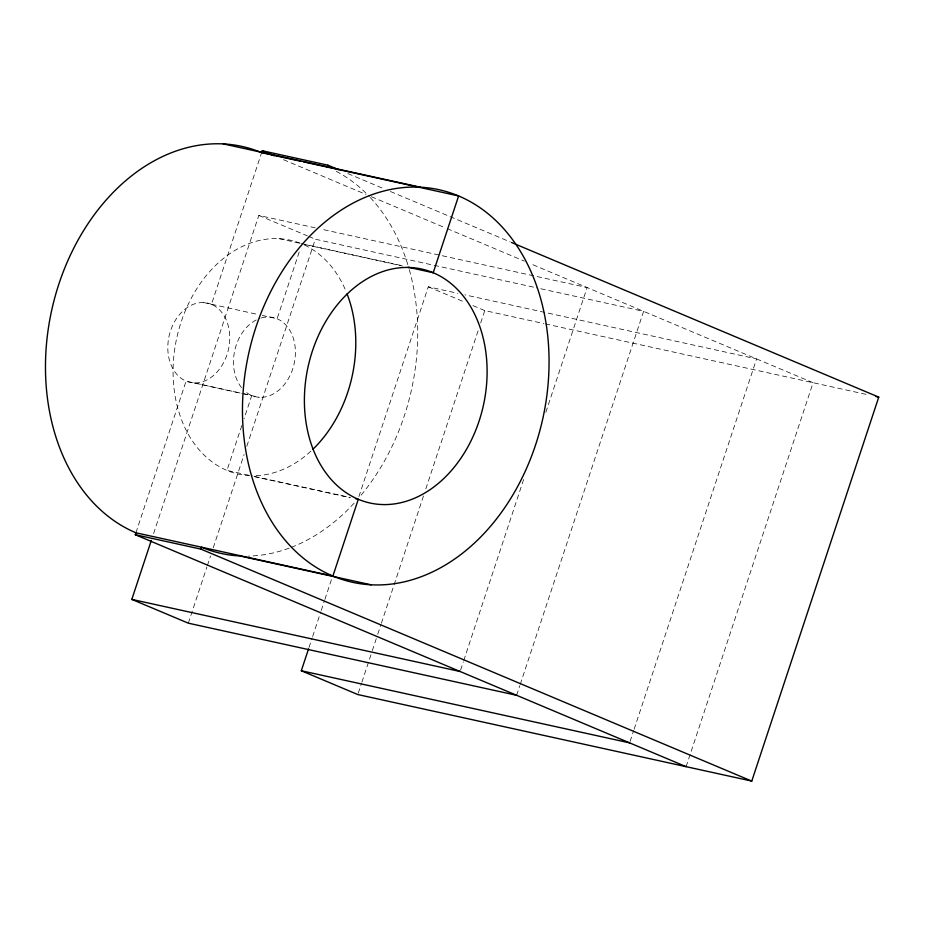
<?xml version="1.0" encoding="UTF-8"?>
<svg xmlns="http://www.w3.org/2000/svg" width="925" height="925" viewBox="0 0 925 925"><rect width="100%" height="100%" fill="white"/><g stroke="black" fill="none" stroke-linecap="round" stroke-linejoin="round"><path stroke-width="0.69" stroke-dasharray="4.62 3.47" d="M135.917 532.788L186.075 381.123L251.739 395.553L244.084 418.69M211.467 304.337A40.607 30.433 -77.6 0 0 167.957 351.627A40.607 30.433 -77.6 0 0 216.889 372.232A40.607 30.433 -77.6 0 0 211.467 304.337L261.625 152.671M153.585 533.563L258.803 215.433L315.159 227.816M241.83 425.5L226.972 470.42L249.322 475.334M299.191 252.051L277.13 318.755L259.613 314.835M188.307 623.173L206.911 566.956M207.362 565.58L210.53 555.983M213.259 547.762L244.096 454.51M246.813 446.278L315.298 239.217L535.101 287.502M309.008 647.442L312.188 637.845M312.638 636.481L320.802 611.795M321.252 610.419L324.432 600.822M324.883 599.446L332.144 577.512M358.9 496.609L428.287 286.808L457.875 293.306M358.252 693.172L361.421 683.575M361.883 682.211L371.862 652.044M372.312 650.668L377.296 635.579M377.747 634.215L380.927 624.618M381.377 623.242L423.558 495.719M425.824 488.863L478.884 328.421M480.699 322.929L484.781 310.592L543.958 323.588M460.581 670.128L463.298 661.907M463.76 660.531L524.07 478.156M545.842 412.33L587.109 287.548L320.802 229.053M516.624 695.299L519.792 685.691M520.255 684.327L643.603 311.343L536.512 287.814M630.064 741.503L633.694 730.53M634.145 729.166L756.592 358.923L464.917 294.855M686.107 766.663L813.087 382.707L529.69 263.371M279.049 238.662L300.001 243.263M301.4 243.576L403.381 265.972M304.683 244.501L402.479 265.984M545.368 323.9L868.968 394.987M203.72 302.567L258.214 314.535M193.811 382.892L241.321 393.333M242.708 393.634L259.474 397.322M254.918 476.56L349.916 497.43M254.005 476.56L350.402 497.743M347.881 173.576L383.806 188.712M390.454 191.51L510.207 241.934M283.547 159.713L366.034 194.458M371.364 196.701L445.873 228.07M447.203 228.637L524.371 261.127M258.803 215.433L307.412 235.898M308.719 236.453L315.298 239.217M428.287 286.808L465.067 302.29M472.953 305.608L484.781 310.592M336.261 171.333A201.014 150.625 -77.6 0 1 369.353 196.586M370.324 197.626A201.014 150.625 -77.6 0 1 408.919 268.343M409.301 269.661A201.014 150.625 -77.6 0 1 359.547 497.002M354.102 503.177A201.014 150.625 -77.6 0 1 290.473 547.658M289.143 548.155A201.014 150.625 -77.6 0 1 248.386 556.098M304.417 245.009A119.799 89.76 -77.6 0 1 345.996 291.225M310.881 451.169A119.799 89.76 -77.6 0 1 252.583 475.728M249.819 475.647A119.799 89.76 -77.6 0 1 176.733 338.041A119.799 89.76 -77.6 0 1 300.613 243.367M261.301 317.957A40.607 30.433 -77.6 0 1 294.092 363.941A40.607 30.433 -77.6 0 1 244.859 391.159M241.494 387.587A40.607 30.433 -77.6 0 1 235.285 348.274A40.607 30.433 -77.6 0 1 259.971 318.373"/><path stroke-width="1.39" d="M686.107 766.663L135.281 534.708L135.917 532.788A201.014 150.625 -77.6 0 1 58.946 283.848A201.014 150.625 -77.6 0 1 261.625 152.671L262.261 150.752L327.924 165.182L338.562 169.657M516.624 695.299L188.307 623.173L131.812 599.388L151.318 540.42M135.281 534.708L200.945 549.126L201.581 547.207A201.014 150.625 -77.6 0 0 239.91 555.971L371.226 584.82M327.288 167.101L327.924 165.182M511.537 242.5L878.75 397.137L751.771 781.093L357.802 694.548L301.307 670.752L308.557 648.818M223.295 143.907L420.285 187.185M261.625 152.671L300.741 161.262M303.539 161.875L458.615 195.95A201.014 150.625 -77.6 0 1 485.417 532.025A201.014 150.625 -77.6 0 1 243.24 430.033A201.014 150.625 -77.6 0 1 458.615 195.95L433.212 272.736A119.799 89.76 -77.6 0 1 449.192 473.022A119.799 89.76 -77.6 0 1 304.857 412.249A119.799 89.76 -77.6 0 1 433.212 272.736L408.064 267.209M875.952 396.524L878.75 397.137M355.501 498.656L358.299 499.269L332.896 576.055L135.917 532.788M131.812 599.388L460.13 671.504M301.307 670.752L629.613 742.879M262.261 150.752L274.239 155.793M200.945 549.126L751.771 781.093M347.048 293.838A119.799 89.76 -77.6 0 1 312.928 449.238"/></g></svg>
